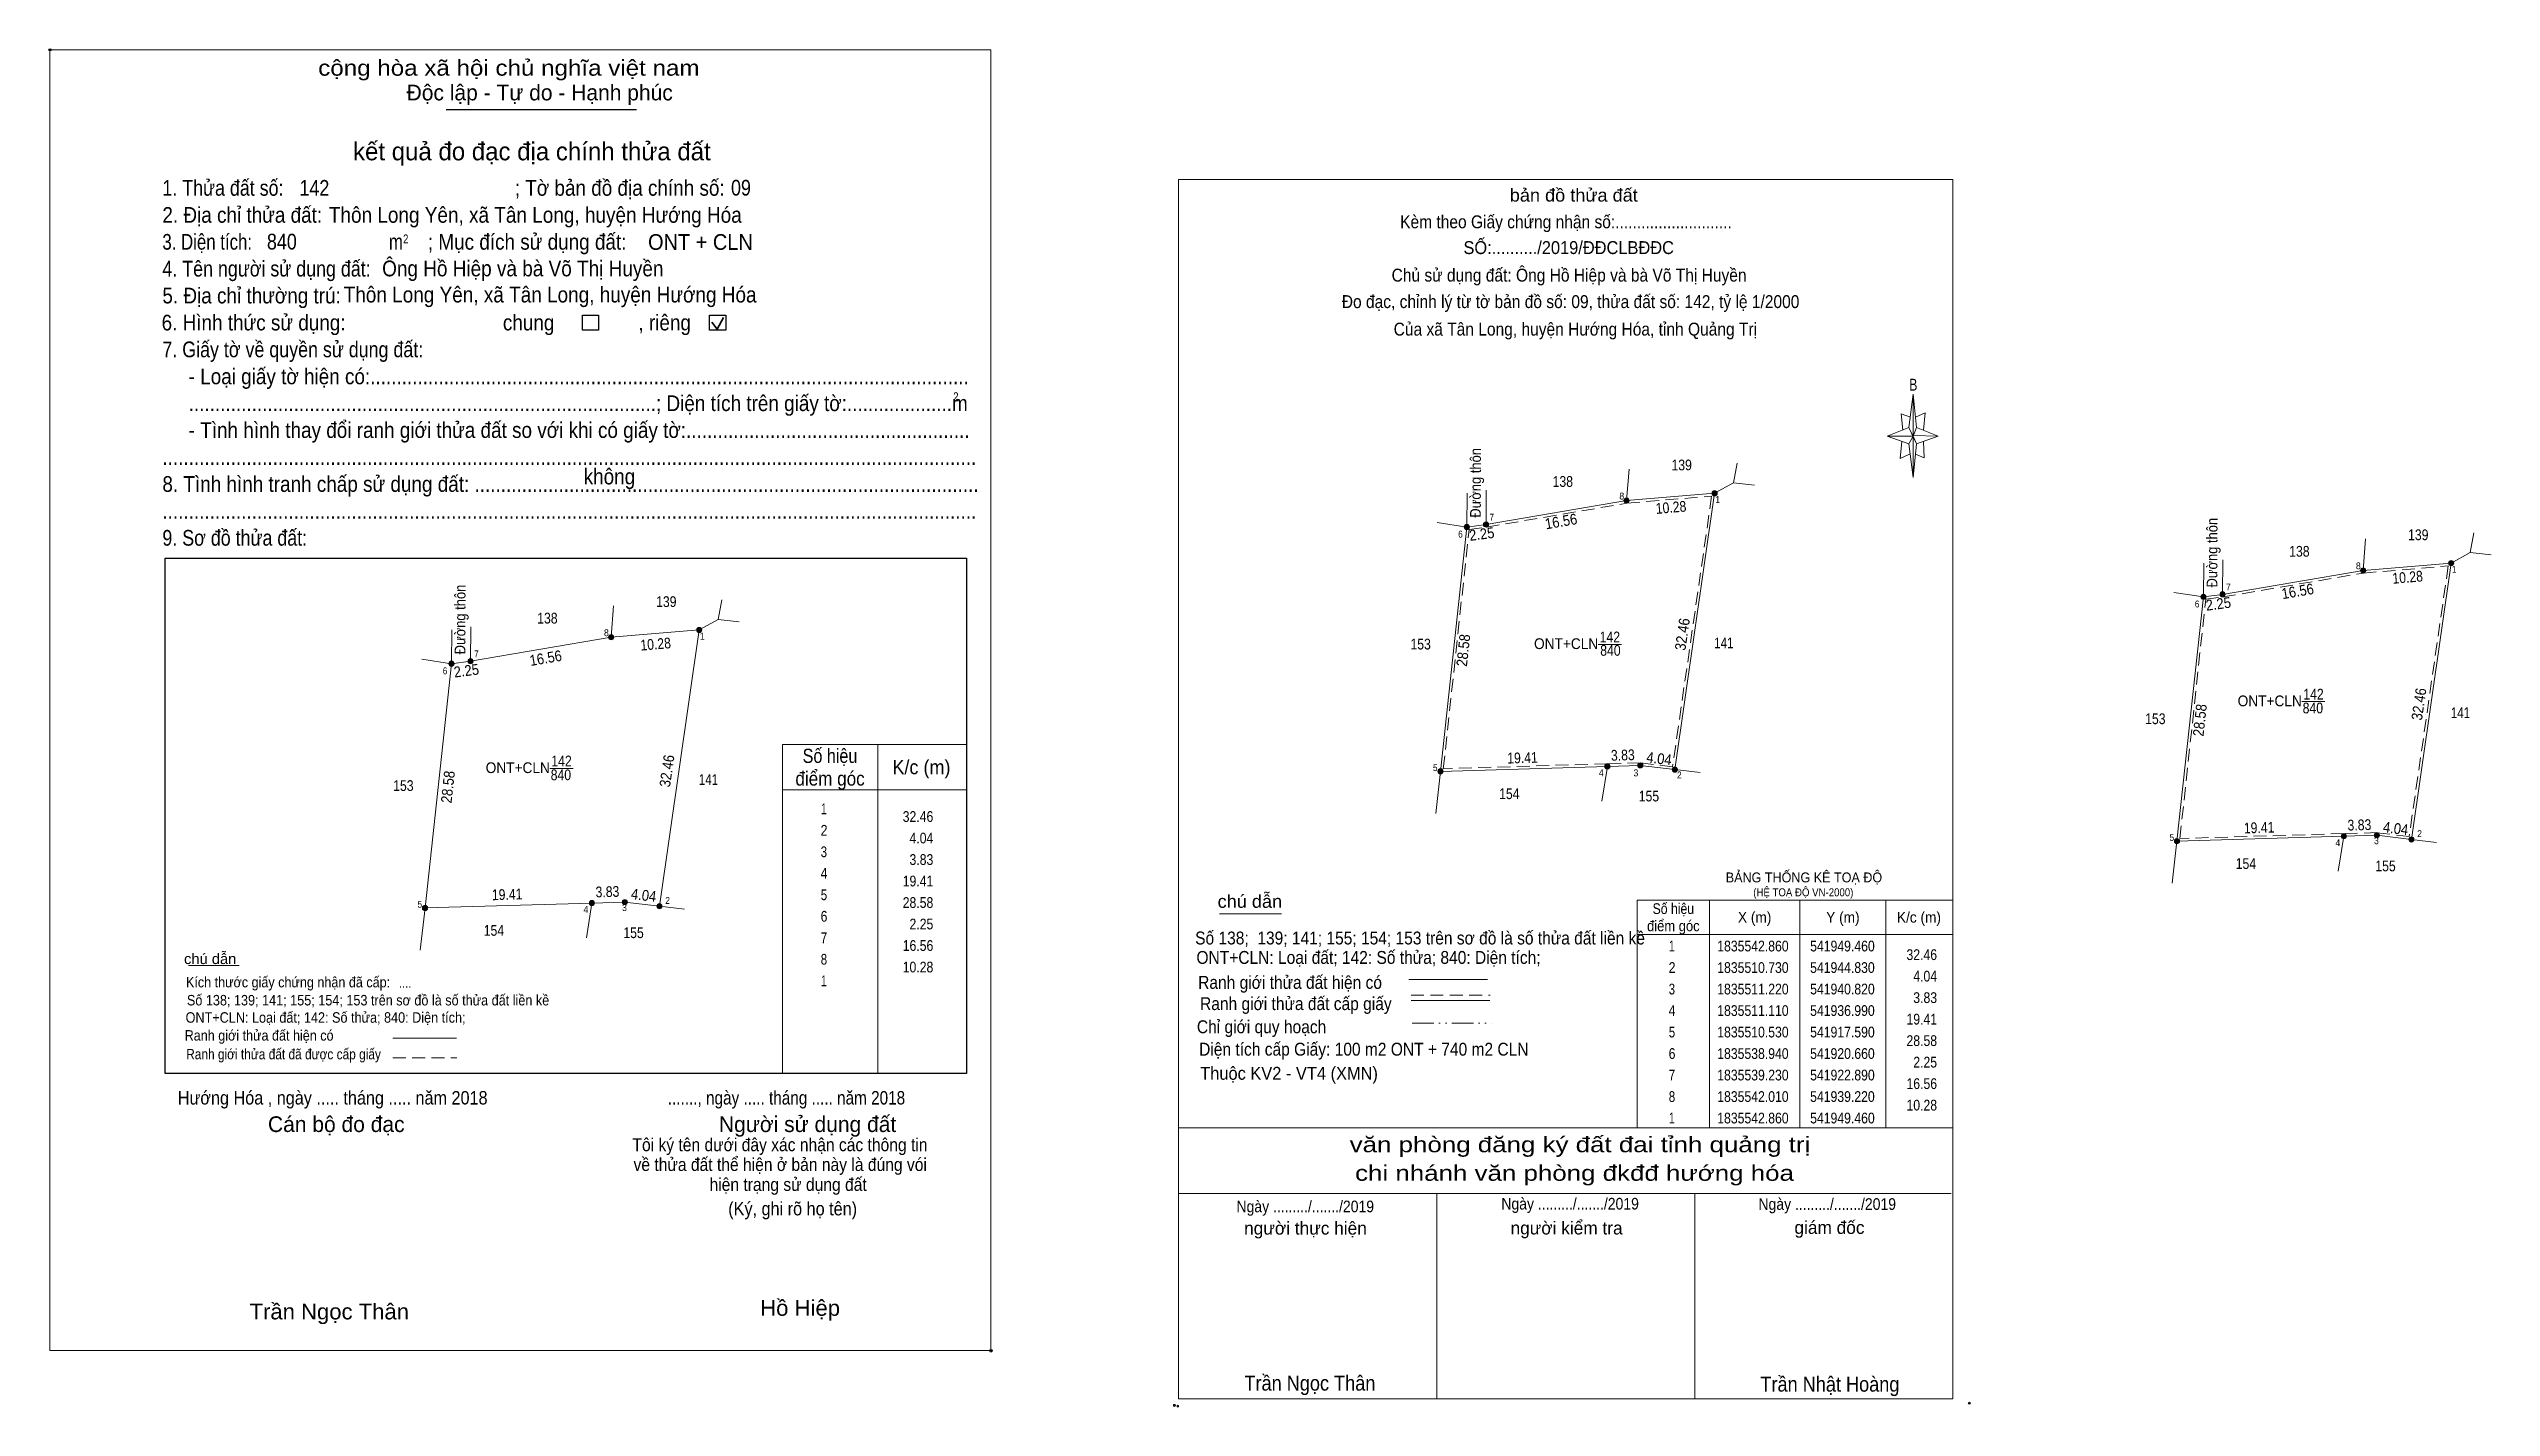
# Model space of a CAD drawing. Header units: metres. Extents: x 541670 to 541954, y 1835445 to 1835603.
import ezdxf
from ezdxf.enums import TextEntityAlignment as Align

# ---------------------------------------------------------------- set-up
doc = ezdxf.new("R2010")
doc.units = ezdxf.units.M
doc.header["$LTSCALE"] = 0.5
doc.header["$PDMODE"] = 32
doc.header["$PDSIZE"] = 0.25
doc.linetypes.add('DASH_DOUBLE_DOT', pattern=[9.2, 5, -1.2, 0.3, -1.2, 0.3, -1.2])
doc.linetypes.add('MEDIUM_DASHED', pattern=[4.5, 3, -1.5])
for name, color, linetype, lineweight in [('1', 7, 'Continuous', 13), ('10', 7, 'Continuous', 13), ('17', 7, 'Continuous', 13), ('2', 7, 'Continuous', 25), ('23', 7, 'Continuous', 13), ('36', 7, 'Continuous', 13), ('5', 7, 'Continuous', 13), ('6', 7, 'Continuous', 13), ('63', 7, 'Continuous', 13)]:
    doc.layers.add(name, color=color, linetype=linetype, lineweight=lineweight)

msp = doc.modelspace()

# ---------------------------------------------------------------- hatches: boundary and pattern name
at = {"layer": '63'}
for points in [[(541853.92, 1835550.13, 1), (541853.32, 1835550.13, 1)], [(541864.16, 1835550.98, 1), (541863.56, 1835550.98, 1)], [(541837.59, 1835547.35, 1), (541836.99, 1835547.35, 1)], [(541835.36, 1835547.06, 1), (541834.76, 1835547.06, 1)], [(541939.52, 1835542.01, 1), (541938.92, 1835542.01, 1)], [(541949.76, 1835542.86, 1), (541949.16, 1835542.86, 1)], [(541920.96, 1835538.94, 1), (541920.36, 1835538.94, 1)], [(541923.19, 1835539.23, 1), (541922.59, 1835539.23, 1)], [(541735.92, 1835534.24, 1), (541735.32, 1835534.24, 1)], [(541746.16, 1835535.09, 1), (541745.56, 1835535.09, 1)], [(541717.36, 1835531.17, 1), (541716.76, 1835531.17, 1)], [(541719.59, 1835531.46, 1), (541718.99, 1835531.46, 1)], [(541851.69, 1835519.23, 1), (541851.09, 1835519.23, 1)], [(541855.52, 1835519.34, 1), (541854.92, 1835519.34, 1)], [(541859.53, 1835518.85, 1), (541858.93, 1835518.85, 1)], [(541832.29, 1835518.65, 1), (541831.69, 1835518.65, 1)], [(541917.89, 1835510.53, 1), (541917.29, 1835510.53, 1)], [(541937.29, 1835511.11, 1), (541936.69, 1835511.11, 1)], [(541941.12, 1835511.22, 1), (541940.52, 1835511.22, 1)], [(541945.13, 1835510.73, 1), (541944.53, 1835510.73, 1)], [(541714.29, 1835502.76, 1), (541713.69, 1835502.76, 1)], [(541733.69, 1835503.34, 1), (541733.09, 1835503.34, 1)], [(541737.52, 1835503.45, 1), (541736.92, 1835503.45, 1)], [(541741.53, 1835502.96, 1), (541740.93, 1835502.96, 1)]]:
    msp.add_hatch(color=256, dxfattribs=at).paths.add_polyline_path(points)

# ---------------------------------------------------------------- linework, layer by layer
at = {"layer": '1'}
for points in [[(541863.86, 1835550.98), (541859.23, 1835518.85), (541855.22, 1835519.34), (541851.39, 1835519.23), (541831.99, 1835518.65), (541835.06, 1835547.06), (541837.29, 1835547.35), (541853.62, 1835550.13)], [(541949.46, 1835542.86), (541944.83, 1835510.73), (541940.82, 1835511.22), (541936.99, 1835511.11), (541917.59, 1835510.53), (541920.66, 1835538.94), (541922.89, 1835539.23), (541939.22, 1835542.01)], [(541745.86, 1835535.09), (541741.23, 1835502.96), (541737.22, 1835503.45), (541733.39, 1835503.34), (541713.99, 1835502.76), (541717.06, 1835531.17), (541719.29, 1835531.46), (541735.62, 1835534.24)]]:
    msp.add_lwpolyline(points, close=True, dxfattribs=at)
at = {"layer": '1', "linetype": 'MEDIUM_DASHED'}
for points in [[(541863.51, 1835550.65), (541858.97, 1835519.18), (541855.23, 1835519.64), (541851.38, 1835519.53), (541832.33, 1835518.96), (541835.33, 1835546.79), (541837.33, 1835547.05), (541853.66, 1835549.83)], [(541949.11, 1835542.53), (541944.57, 1835511.06), (541940.83, 1835511.52), (541936.98, 1835511.41), (541917.93, 1835510.84), (541920.93, 1835538.67), (541922.93, 1835538.93), (541939.26, 1835541.71)]]:
    msp.add_lwpolyline(points, close=True, dxfattribs=at)
at = {"layer": '10'}
for p, q in [((541853.91, 1835553.8), (541853.62, 1835550.13)), ((541866.47, 1835554.49), (541866.06, 1835552.21)), ((541868.5, 1835551.94), (541866.06, 1835552.21)), ((541835.06, 1835547.06), (541831.62, 1835547.57)), ((541939.51, 1835545.68), (541939.22, 1835542.01)), ((541952.07, 1835546.37), (541951.66, 1835544.09)), ((541954.1, 1835543.82), (541951.66, 1835544.09)), ((541920.66, 1835538.94), (541917.22, 1835539.45)), ((541735.91, 1835537.91), (541735.62, 1835534.24)), ((541748.47, 1835538.6), (541748.06, 1835536.32)), ((541750.5, 1835536.05), (541748.06, 1835536.32)), ((541717.06, 1835531.17), (541713.62, 1835531.68))]:
    msp.add_line(p, q, dxfattribs=at)
for points in [[(541837.29, 1835547.35), (541835.06, 1835547.06), (541831.99, 1835518.65)], [(541922.89, 1835539.23), (541920.66, 1835538.94), (541917.59, 1835510.53)], [(541719.29, 1835531.46), (541717.06, 1835531.17), (541713.99, 1835502.76)]]:
    msp.add_lwpolyline(points, dxfattribs=at)
at = {"layer": '17'}
for p, q in [((541806.3, 1835502.1), (541813.54, 1835502.1)), ((541686.52, 1835496.06), (541692.38, 1835496.06))]:
    msp.add_line(p, q, dxfattribs=at)
at = {"layer": '2'}
for p, q in [((541716.46, 1835595.6), (541738.58, 1835595.6)), ((541683.81, 1835543.45), (541776.91, 1835543.45)), ((541776.91, 1835543.45), (541776.91, 1835483.52))]:
    msp.add_line(p, q, dxfattribs=at)
at = {"layer": '2', "lineweight": 35}
for p, q in [((541747.31, 1835570.88), (541747.93, 1835570.07)), ((541747.93, 1835570.07), (541748.69, 1835571.43))]:
    msp.add_line(p, q, dxfattribs=at)
at = {"layer": '2', "lineweight": 13}
msp.add_lwpolyline([(541670.4, 1835602.54), (541779.76, 1835602.54), (541779.76, 1835451.29), (541670.4, 1835451.29)], close=True, dxfattribs=at)
at = {"layer": '2'}
for points in [[(541732.29, 1835571.69), (541734.16, 1835571.69), (541734.16, 1835569.94), (541732.29, 1835569.94)], [(541747.06, 1835571.69), (541748.94, 1835571.69), (541748.94, 1835569.94), (541747.06, 1835569.94)]]:
    msp.add_lwpolyline(points, close=True, dxfattribs=at)
msp.add_lwpolyline([(541776.91, 1835483.52), (541683.81, 1835483.52), (541683.81, 1835543.45)], dxfattribs=at)
for p in [(541670.4, 1835602.54), (541779.76, 1835451.29)]:
    msp.add_point(p, dxfattribs=at)
at = {"layer": '23'}
for p, q in [((541835.06, 1835547.06), (541835.1, 1835550.98)), ((541837.29, 1835547.35), (541837.3, 1835551.35)), ((541920.66, 1835538.94), (541920.7, 1835542.86)), ((541922.89, 1835539.23), (541922.9, 1835543.23)), ((541717.06, 1835531.17), (541717.1, 1835535.09)), ((541719.29, 1835531.46), (541719.3, 1835535.46))]:
    msp.add_line(p, q, dxfattribs=at)
at = {"layer": '36'}
for p, q in [((541863.86, 1835550.98), (541866.06, 1835552.21)), ((541949.46, 1835542.86), (541951.66, 1835544.09)), ((541745.86, 1835535.09), (541748.06, 1835536.32)), ((541831.99, 1835518.65), (541851.39, 1835519.23)), ((541850.74, 1835515.17), (541851.39, 1835519.23)), ((541851.39, 1835519.23), (541855.22, 1835519.34)), ((541855.22, 1835519.34), (541859.23, 1835518.85)), ((541831.44, 1835513.75), (541831.99, 1835518.65)), ((541859.23, 1835518.85), (541862.16, 1835518.5)), ((541917.04, 1835505.63), (541917.59, 1835510.53)), ((541917.59, 1835510.53), (541936.99, 1835511.11)), ((541936.34, 1835507.05), (541936.99, 1835511.11)), ((541936.99, 1835511.11), (541940.82, 1835511.22)), ((541940.82, 1835511.22), (541944.83, 1835510.73)), ((541944.83, 1835510.73), (541947.76, 1835510.38)), ((541713.44, 1835497.86), (541713.99, 1835502.76)), ((541713.99, 1835502.76), (541733.39, 1835503.34)), ((541732.74, 1835499.28), (541733.39, 1835503.34)), ((541733.39, 1835503.34), (541737.22, 1835503.45)), ((541737.22, 1835503.45), (541741.23, 1835502.96)), ((541741.23, 1835502.96), (541744.16, 1835502.61))]:
    msp.add_line(p, q, dxfattribs=at)
for points in [[(541837.29, 1835547.35), (541853.62, 1835550.13), (541863.86, 1835550.98), (541859.23, 1835518.85)], [(541922.89, 1835539.23), (541939.22, 1835542.01), (541949.46, 1835542.86), (541944.83, 1835510.73)], [(541719.29, 1835531.46), (541735.62, 1835534.24), (541745.86, 1835535.09), (541741.23, 1835502.96)]]:
    msp.add_lwpolyline(points, dxfattribs=at)
at = {"layer": '5'}
for p, q in [((541886.42, 1835558.62), (541886.92, 1835562.52)), ((541886.42, 1835556.72), (541883.92, 1835557.62)), ((541887.32, 1835556.72), (541886.92, 1835552.82)), ((541887.32, 1835558.62), (541889.82, 1835557.62)), ((541888.12, 1835557.02), (541888.22, 1835555.12)), ((541888.22, 1835555.12), (541887.22, 1835555.52)), ((541801.56, 1835477.18), (541891.56, 1835477.18)), ((541801.56, 1835469.58), (541891.36, 1835469.58)), ((541801.56, 1835469.58), (541891.36, 1835469.58)), ((541801.56, 1835469.58), (541891.36, 1835469.58)), ((541831.56, 1835445.68), (541831.56, 1835469.58)), ((541861.56, 1835445.68), (541861.56, 1835469.58))]:
    msp.add_line(p, q, dxfattribs=at)
for points in [[(541801.56, 1835587.48), (541891.56, 1835587.48), (541891.56, 1835445.68), (541801.56, 1835445.68)], [(541886.92, 1835562.52), (541887.32, 1835558.62), (541886.92, 1835557.62)], [(541886.92, 1835557.62), (541883.92, 1835557.62), (541886.42, 1835558.62), (541887.32, 1835556.72), (541889.82, 1835557.62), (541886.92, 1835557.72)], [(541886.92, 1835557.62), (541886.92, 1835552.82), (541886.42, 1835556.72)]]:
    msp.add_lwpolyline(points, close=True, dxfattribs=at)
for points in [[(541886.62, 1835559.82), (541885.52, 1835560.22), (541885.72, 1835558.32)], [(541887.22, 1835559.82), (541888.32, 1835560.32), (541888.12, 1835558.32)], [(541886.92, 1835557.62), (541886.42, 1835558.62), (541883.92, 1835557.62)], [(541885.62, 1835557.02), (541885.42, 1835555.02), (541886.52, 1835555.52)], [(541886.92, 1835557.62), (541887.32, 1835556.72), (541889.82, 1835557.62)], [(541891.56, 1835445.68), (541801.56, 1835445.68), (541801.56, 1835469.58)]]:
    msp.add_lwpolyline(points, dxfattribs=at)
for p in [(541801.08, 1835444.92), (541801.48, 1835444.84)]:
    msp.add_point(p, dxfattribs=at)
at = {"layer": '6'}
for p, q in [((541828.33, 1835494.46), (541837.47, 1835494.46)), ((541828.58, 1835491.99), (541837.72, 1835491.99)), ((541710.26, 1835487.64), (541717.66, 1835487.64))]:
    msp.add_line(p, q, dxfattribs=at)
at = {"layer": '6', "linetype": 'MEDIUM_DASHED'}
for p, q in [((541828.58, 1835492.61), (541837.78, 1835492.61)), ((541710.25, 1835485.35), (541717.7, 1835485.35))]:
    msp.add_line(p, q, dxfattribs=at)
at = {"layer": '6'}
msp.add_point((541893.46, 1835445.18), dxfattribs=at)
at = {"layer": '63'}
for p, q in [((541850.34, 1835533.41), (541853.02, 1835533.41)), ((541932.11, 1835526.76), (541934.79, 1835526.76)), ((541728.51, 1835518.99), (541731.19, 1835518.99)), ((541766.62, 1835521.78), (541766.62, 1835483.52)), ((541766.62, 1835521.78), (541766.62, 1835483.52)), ((541863.26, 1835503.68), (541863.26, 1835477.18)), ((541873.76, 1835503.68), (541873.76, 1835477.18)), ((541883.76, 1835503.68), (541883.76, 1835477.18)), ((541854.86, 1835499.68), (541891.56, 1835499.68))]:
    msp.add_line(p, q, dxfattribs=at)
at = {"layer": '63', "linetype": 'DASH_DOUBLE_DOT'}
msp.add_line((541828.72, 1835489.35), (541837.92, 1835489.35), dxfattribs=at)
at = {"layer": '63'}
for points in [[(541767.31, 1835483.52), (541755.53, 1835483.52), (541755.53, 1835521.78), (541767.31, 1835521.78)], [(541765.67, 1835521.78), (541776.91, 1835521.78), (541776.91, 1835483.52), (541765.67, 1835483.52)], [(541755.53, 1835516.5), (541766.62, 1835516.5), (541776.91, 1835516.5)]]:
    msp.add_lwpolyline(points, dxfattribs=at)
msp.add_lwpolyline([(541854.86, 1835503.68), (541891.56, 1835503.68), (541891.56, 1835477.18), (541854.86, 1835477.18)], close=True, dxfattribs=at)
for centre in [(541853.62, 1835550.13), (541863.86, 1835550.98), (541837.29, 1835547.35), (541835.06, 1835547.06), (541939.22, 1835542.01), (541949.46, 1835542.86), (541920.66, 1835538.94), (541922.89, 1835539.23), (541735.62, 1835534.24), (541745.86, 1835535.09), (541717.06, 1835531.17), (541719.29, 1835531.46), (541851.39, 1835519.23), (541855.22, 1835519.34), (541859.23, 1835518.85), (541831.99, 1835518.65), (541917.59, 1835510.53), (541936.99, 1835511.11), (541940.82, 1835511.22), (541944.83, 1835510.73), (541713.99, 1835502.76), (541733.39, 1835503.34), (541737.22, 1835503.45), (541741.23, 1835502.96)]:
    msp.add_circle(centre, 0.3, dxfattribs=at)

# ---------------------------------------------------------------- texts
at = {"layer": '1'}
for s, width, p in [('ONT+CLN', 0.95, (541846.6, 1835532.87)), ('142', 0.85, (541851.685, 1835533.65)), ('840', 0.85, (541851.75, 1835532.09)), ('142', 0.85, (541933.455, 1835527)), ('ONT+CLN', 0.95, (541928.37, 1835526.22)), ('840', 0.85, (541933.38, 1835525.39)), ('ONT+CLN', 0.95, (541724.77, 1835518.45)), ('142', 0.85, (541729.855, 1835519.23)), ('840', 0.85, (541729.78, 1835517.62))]:
    msp.add_text(s, height=1.25, dxfattribs=dict(at, width=width)).set_placement(p, align=Align.CENTER)
for s, height, width, p in [('BẢNG THỐNG KÊ TOẠ ĐỘ ', 1.15, 0.95, (541865.15, 1835505.74)), ('(HỆ TOẠ ĐỘ VN-2000)', 0.93, 0.9, (541868.35, 1835504.12))]:
    msp.add_text(s, height=height, dxfattribs=dict(at, width=width)).set_placement(p)
at = {"layer": '2'}
for s, height, width, p in [('cộng hòa xã hội chủ nghĩa việt nam', 1.825, 1.15, (541701.58, 1835599.54)), ('1. Thửa đất số:', 1.825, 0.85, (541683.47, 1835585.58)), ('142', 1.83, 0.85, (541699.4, 1835585.58)), ('; Tờ bản đồ địa chính số:', 1.825, 0.9, (541724.42, 1835585.58)), ('09', 1.83, 0.85, (541749.55, 1835585.6)), ('2. Địa chỉ thửa đất:', 1.825, 0.9, (541683.47, 1835582.44)), ('Thôn Long Yên, xã Tân Long, huyện Hướng Hóa', 1.83, 0.9, (541702.82, 1835582.44)), ('3. Diện tích:', 1.825, 0.8, (541683.47, 1835579.31)), ('840', 1.83, 0.85, (541695.62, 1835579.33)), ('m', 1.825, 0.8, (541709.79, 1835579.31)), ('2', 1.043, 0.8, (541711.44, 1835580.04)), ('; Mục đích sử dụng đất:', 1.825, 0.9, (541714.32, 1835579.31)), ('ONT + CLN', 1.825, 0.95, (541739.91, 1835579.29)), ('4. Tên người sử dụng đất:', 1.825, 0.85, (541683.47, 1835576.19)), ('Ông Hồ Hiệp và bà Võ Thị Huyền', 1.83, 0.9, (541709.01, 1835576.21)), ('5. Địa chỉ thường trú:', 1.825, 0.9, (541683.47, 1835573.06)), ('Thôn Long Yên, xã Tân Long, huyện Hướng Hóa', 1.83, 0.9, (541704.54, 1835573.17)), ('6. Hình thức sử dụng:', 1.825, 0.9, (541683.38, 1835569.92)), ('chung                , riêng', 1.825, 0.9, (541723.04, 1835569.92)), ('7. Giấy tờ về quyền sử dụng đất:', 1.825, 0.85, (541683.47, 1835566.8)), ('     - Loại giấy tờ hiện có:..................................................................................................................', 1.825, 0.9, (541683.47, 1835563.66)), ('     .........................................................................................; Diện tích trên giấy tờ:....................m', 1.825, 0.9, (541683.47, 1835560.54)), ('2', 1.043, 0.8, (541775.37, 1835561.69)), ('     - Tình hình thay đổi ranh giới thửa đất so với khi có giấy tờ:......................................................', 1.825, 0.9, (541683.47, 1835557.42)), ('8. Tình hình tranh chấp sử dụng đất: ................................................................................................', 1.825, 0.9, (541683.47, 1835551.15)), ('...........................................................................................................................................................', 1.825, 0.9, (541683.47, 1835554.28)), ('không', 1.825, 0.9, (541732.43, 1835552.02)), ('...........................................................................................................................................................', 1.825, 0.9, (541683.47, 1835548.02)), ('9. Sơ đồ thửa đất:', 1.825, 0.85, (541683.47, 1835544.89)), ('Hướng Hóa , ngày ..... tháng ..... năm 2018', 1.565, 0.9, (541685.26, 1835479.91)), ('......., ngày ..... tháng ..... năm 2018', 1.565, 0.85, (541742.2, 1835479.91)), ('(Ký, ghi rõ họ tên)', 1.565, 0.9, (541749.23, 1835467.02)), ('Trần Ngọc Thân', 1.826, 1.05, (541693.6, 1835454.92)), ('Hồ Hiệp', 1.83, 1.05, (541752.94, 1835455.34))]:
    msp.add_text(s, height=height, dxfattribs=dict(at, width=width)).set_placement(p)
for s, p in [('Độc lập - Tự do - Hạnh phúc', (541711.85, 1835596.67)), ('Cán bộ đo đạc', (541695.74, 1835476.71)), ('Người sử dụng đất', (541748.15, 1835476.71))]:
    msp.add_text(s, height=1.825, dxfattribs=at).set_placement(p)
for s, height, p in [('kết quả đo đạc địa chính thửa đất', 2.086, (541726.41, 1835589.7)), ('.', 0.5216, (541779.756, 1835451.01))]:
    msp.add_text(s, height=height, dxfattribs=at).set_placement(p, align=Align.CENTER)
for s, height, width, p in [('....', 1.01, 0.95, (541711.68, 1835493.5)), ('Tôi ký tên dưới đây xác nhận các thông tin', 1.508, 0.9, (541755.24, 1835474.48)), ('về thửa đất thể hiện ở bản này là đúng vói', 1.508, 0.9, (541755.27, 1835472.18)), ('hiện trạng sử dụng đất', 1.508, 0.9, (541756.19, 1835469.86))]:
    msp.add_text(s, height=height, dxfattribs=dict(at, width=width)).set_placement(p, align=Align.CENTER)
at = {"layer": '5'}
for s, height, width, p in [('bản đồ thửa đất', 1.5, 1.05, (541847.49, 1835584.9)), ('Kèm theo Giấy chứng nhận số:...........................', 1.5, 0.9, (541846.58, 1835581.8)), ('SỐ:........../2019/ĐĐCLBĐĐC', 1.5, 0.95, (541846.9, 1835578.8)), ('Chủ sử dụng đất: Ông Hồ Hiệp và bà Võ Thị Huyền', 1.5, 0.9, (541846.945, 1835575.6)), ('Đo đạc, chỉnh lý từ tờ bản đồ số: 09, thửa đất số: 142, tỷ lệ 1/2000 ', 1.5, 0.9, (541847.37, 1835572.52)), ('Của xã Tân Long, huyện Hướng Hóa, tỉnh Quảng Trị', 1.5, 0.9, (541847.675, 1835569.32)), ('B', 1.378, 0.75, (541886.955, 1835562.92)), ('văn phòng đăng ký đất đai tỉnh quảng trị', 1.8, 1.25, (541848.21, 1835474.36)), ('chi nhánh văn phòng đkđđ hướng hóa', 1.8, 1.25, (541847.575, 1835471.04)), ('Ngày ........./......./2019', 1.35, 0.9, (541816.285, 1835467.38)), ('Ngày ........./......./2019', 1.35, 0.9, (541847.065, 1835467.7)), ('Ngày ........./......./2019', 1.35, 0.9, (541876.945, 1835467.66)), ('Trần Ngọc Thân', 1.75, 0.9, (541816.825, 1835446.64)), ('Trần Nhật Hoàng', 1.75, 0.9, (541877.255, 1835446.52))]:
    msp.add_text(s, height=height, dxfattribs=dict(at, width=width)).set_placement(p, align=Align.CENTER)
for s, p in [('người thực hiện', (541816.31, 1835464.78)), ('người kiểm tra', (541846.655, 1835464.8)), ('giám đốc', (541877.205, 1835464.86))]:
    msp.add_text(s, height=1.5, dxfattribs=at).set_placement(p, align=Align.CENTER)
at = {"layer": '6'}
for s, height, width, p in [('chú dẫn', 1.5, 1.05, (541806.1, 1835502.78)), ('Số 138;  139; 141; 155; 154; 153 trên sơ đồ là số thửa đất liền kề', 1.5, 0.9, (541803.49, 1835498.52)), ('chú dẫn', 1.215, 1.05, (541685.99, 1835496.24)), ('ONT+CLN: Loại đất; 142: Số thửa; 840: Diện tích;', 1.5, 0.9, (541803.64, 1835496.26)), ('Kích thước giấy chứng nhận đã cấp:', 1.215, 0.9, (541686.21, 1835493.53)), ('Ranh giới thửa đất hiện có ', 1.5, 0.9, (541803.84, 1835493.36)), ('ONT+CLN: Loại đất; 142: Số thửa; 840: Diện tích;', 1.22, 0.9, (541686.17, 1835489.42)), ('Số 138; 139; 141; 155; 154; 153 trên sơ đồ là số thửa đất liền kề', 1.22, 0.9, (541686.32, 1835491.43)), ('Ranh giới thửa đất cấp giấy', 1.5, 0.9, (541804.06, 1835490.89)), ('Ranh giới thửa đất hiện có ', 1.215, 0.9, (541686.06, 1835487.34)), ('Chỉ giới quy hoạch', 1.5, 0.9, (541803.69, 1835488.2)), ('Ranh giới thửa đất đã được cấp giấy', 1.215, 0.85, (541686.24, 1835485.16)), ('Diện tích cấp Giấy: 100 m2 ONT + 740 m2 CLN', 1.5, 0.9, (541803.95, 1835485.59)), ('Thuộc KV2 - VT4 (XMN)', 1.5, 0.95, (541804.08, 1835482.79))]:
    msp.add_text(s, height=height, dxfattribs=dict(at, width=width)).set_placement(p)
at = {"layer": '63'}
for s, rotation, width, p in [('Đường thôn', 89.857, 0.9, (541836.6897, 1835552.1934)), ('16.56', 9.661, 0.9, (541846.1201, 1835547.1018)), ('10.28', 4.745, 0.85, (541858.8433, 1835548.7222)), ('Đường thôn', 89.857, 0.9, (541922.2897, 1835544.0734)), ('2.25', 7.409, 0.9, (541836.8794, 1835545.6285)), ('10.28', 4.745, 0.85, (541944.4433, 1835540.6022)), ('Đường thôn', 89.857, 0.9, (541718.6897, 1835536.3034)), ('2.25', 7.409, 0.9, (541922.4794, 1835537.5085)), ('16.56', 9.661, 0.9, (541931.7201, 1835538.9818)), ('32.46', 81.8, 0.9, (541860.721, 1835534.5009)), ('10.28', 4.745, 0.85, (541740.8433, 1835532.8322)), ('28.58', 83.833, 0.9, (541835.2697, 1835532.6579)), ('2.25', 7.409, 0.9, (541718.8794, 1835529.7385)), ('16.56', 9.661, 0.9, (541728.1201, 1835531.2118)), ('32.46', 81.8, 0.9, (541946.321, 1835526.3809)), ('28.58', 83.833, 0.9, (541920.8697, 1835524.5379)), ('32.46', 81.8, 0.9, (541742.721, 1835518.6109)), ('19.41', 1.712, 0.85, (541841.5513, 1835519.6027)), ('3.83', 1.645, 0.85, (541853.2071, 1835519.9198)), ('4.04', 353.033, 0.9, (541857.3292, 1835519.5205)), ('28.58', 83.833, 0.9, (541717.2697, 1835516.7679)), ('19.41', 1.712, 0.85, (541927.1513, 1835511.4827)), ('3.83', 1.645, 0.85, (541938.8071, 1835511.7998)), ('4.04', 353.033, 0.9, (541942.9292, 1835511.4005)), ('19.41', 1.712, 0.85, (541723.5513, 1835503.7127)), ('3.83', 1.645, 0.85, (541735.2071, 1835504.0298)), ('4.04', 353.033, 0.9, (541739.3292, 1835503.6305))]:
    msp.add_text(s, height=1.25, rotation=rotation, dxfattribs=dict(at, width=width)).set_placement(p, align=Align.CENTER)
for s, height, width, p in [('139', 1.25, 0.85, (541860.03, 1835553.65)), ('138', 1.25, 0.85, (541846.215, 1835551.73)), ('138', 1.25, 0.85, (541931.815, 1835543.61)), ('139', 1.25, 0.85, (541945.63, 1835545.53)), ('139', 1.25, 0.85, (541742.03, 1835537.76)), ('138', 1.25, 0.85, (541728.215, 1835535.84)), ('153', 1.25, 0.85, (541829.695, 1835532.82)), ('141', 1.25, 0.8, (541864.93, 1835532.96)), ('153', 1.25, 0.85, (541915.075, 1835524.14)), ('141', 1.25, 0.8, (541950.53, 1835524.84)), ('Số hiệu', 1.649, 0.85, (541761.055, 1835519.63)), ('K/c (m)', 1.649, 0.95, (541771.68, 1835518.32)), ('153', 1.25, 0.85, (541711.475, 1835516.37)), ('141', 1.25, 0.8, (541746.93, 1835517.07)), ('điểm góc', 1.649, 0.9, (541761.06, 1835516.99)), ('154', 1.25, 0.85, (541840, 1835515.42)), ('155', 1.25, 0.85, (541856.225, 1835515.15)), (' 1', 1.25, 0.75, (541760.16, 1835513.67)), (' 2', 1.25, 0.85, (541760.165, 1835511.17)), (' 3', 1.25, 0.8, (541760.155, 1835508.67)), ('154', 1.25, 0.85, (541925.6, 1835507.3)), ('155', 1.25, 0.85, (541941.825, 1835507.03)), (' 4', 1.25, 0.85, (541760.16, 1835506.17)), (' 5', 1.25, 0.8, (541760.165, 1835503.67)), (' 6', 1.25, 0.85, (541760.165, 1835501.17)), ('Số hiệu', 1.25, 0.85, (541859.06, 1835502.06)), ('X (m)', 1.25, 0.95, (541868.51, 1835501.06)), ('Y (m)', 1.25, 0.95, (541878.765, 1835501.06)), ('K/c (m)', 1.25, 0.95, (541887.605, 1835501.06)), ('154', 1.25, 0.85, (541722, 1835499.53)), ('155', 1.25, 0.85, (541738.225, 1835499.26)), (' 7', 1.25, 0.8, (541760.165, 1835498.67)), ('điểm góc', 1.25, 0.9, (541859.06, 1835500.06)), (' 8', 1.25, 0.8, (541760.165, 1835496.17)), (' 2', 1.25, 0.85, (541858.715, 1835495.21)), (' 1', 1.25, 0.75, (541858.71, 1835497.71)), ('1835542.860', 1.25, 0.85, (541868.31, 1835497.71)), ('1835510.730', 1.25, 0.85, (541868.31, 1835495.21)), ('541949.460', 1.25, 0.85, (541878.71, 1835497.71)), ('541944.830', 1.25, 0.85, (541878.71, 1835495.21)), (' 1', 1.25, 0.75, (541760.16, 1835493.67)), (' 3', 1.25, 0.8, (541858.705, 1835492.71)), ('1835511.220', 1.25, 0.85, (541868.31, 1835492.71)), ('541940.820', 1.25, 0.85, (541878.71, 1835492.71)), (' 4', 1.25, 0.85, (541858.71, 1835490.21)), ('1835511.110', 1.25, 0.85, (541868.31, 1835490.21)), ('541936.990', 1.25, 0.85, (541878.71, 1835490.21)), (' 5', 1.25, 0.8, (541858.715, 1835487.71)), ('1835510.530', 1.25, 0.85, (541868.31, 1835487.71)), ('541917.590', 1.25, 0.85, (541878.71, 1835487.71)), (' 6', 1.25, 0.85, (541858.715, 1835485.21)), ('1835538.940', 1.25, 0.85, (541868.31, 1835485.21)), ('541920.660', 1.25, 0.85, (541878.71, 1835485.21)), (' 7', 1.25, 0.8, (541858.715, 1835482.71)), ('1835539.230', 1.25, 0.85, (541868.31, 1835482.71)), ('541922.890', 1.25, 0.85, (541878.71, 1835482.71)), (' 8', 1.25, 0.8, (541858.715, 1835480.21)), ('1835542.010', 1.25, 0.85, (541868.31, 1835480.21)), ('541939.220', 1.25, 0.85, (541878.71, 1835480.21)), (' 1', 1.25, 0.75, (541858.71, 1835477.71)), ('1835542.860', 1.25, 0.85, (541868.31, 1835477.71)), ('541949.460', 1.25, 0.85, (541878.71, 1835477.71))]:
    msp.add_text(s, height=height, dxfattribs=dict(at, width=width)).set_placement(p, align=Align.CENTER)
for s, height, width, p in [(' 8', 0.8, 0.95, (541853.35, 1835550.26)), (' 1', 0.8, 0.9, (541864.48, 1835549.86)), (' 7', 0.8, 0.9, (541838.23, 1835547.8)), (' 6', 0.8, 0.9, (541834.59, 1835545.83)), (' 8', 0.8, 0.95, (541938.95, 1835542.14)), (' 1', 0.8, 0.9, (541950.08, 1835541.74)), (' 7', 0.8, 0.9, (541923.83, 1835539.68)), (' 6', 0.8, 0.9, (541920.19, 1835537.71)), (' 8', 0.8, 0.95, (541735.35, 1835534.37)), (' 1', 0.8, 0.9, (541746.48, 1835533.97)), (' 6', 0.8, 0.9, (541716.59, 1835529.94)), (' 7', 0.8, 0.9, (541720.23, 1835531.91)), (' 5', 0.8, 0.9, (541831.66, 1835518.68)), (' 4', 0.8, 0.95, (541850.97, 1835518.07)), (' 3', 0.8, 0.95, (541854.99, 1835518.07)), (' 2', 0.8, 0.9, (541860.02, 1835517.83)), ('32.46', 1.25, 0.85, (541773.06, 1835512.77)), ('4.04', 1.25, 0.85, (541773.06, 1835510.27)), (' 5', 0.8, 0.9, (541917.26, 1835510.56)), (' 4', 0.8, 0.95, (541936.57, 1835509.95)), (' 3', 0.8, 0.95, (541941.05, 1835510.18)), (' 2', 0.8, 0.9, (541946.05, 1835511.01)), ('3.83', 1.25, 0.85, (541773.06, 1835507.77)), ('19.41', 1.25, 0.85, (541773.06, 1835505.27)), (' 5', 0.8, 0.9, (541713.66, 1835502.79)), (' 4', 0.8, 0.95, (541732.97, 1835502.18)), (' 3', 0.8, 0.95, (541737.45, 1835502.41)), (' 2', 0.8, 0.9, (541742.45, 1835503.24)), ('28.58', 1.25, 0.85, (541773.06, 1835502.77)), ('2.25', 1.25, 0.85, (541773.06, 1835500.27)), ('16.56', 1.25, 0.85, (541773.06, 1835497.77)), ('10.28', 1.25, 0.85, (541773.06, 1835495.27)), ('32.46', 1.25, 0.85, (541889.71, 1835496.71)), ('4.04', 1.25, 0.85, (541889.71, 1835494.21)), ('3.83', 1.25, 0.85, (541889.71, 1835491.71)), ('28.58', 1.25, 0.85, (541889.71, 1835486.71)), ('19.41', 1.25, 0.85, (541889.71, 1835489.21)), ('2.25', 1.25, 0.85, (541889.71, 1835484.21)), ('16.56', 1.25, 0.85, (541889.71, 1835481.71)), ('10.28', 1.25, 0.85, (541889.71, 1835479.21))]:
    msp.add_text(s, height=height, dxfattribs=dict(at, width=width)).set_placement(p, align=Align.RIGHT)

doc.saveas('drawing.dxf')
